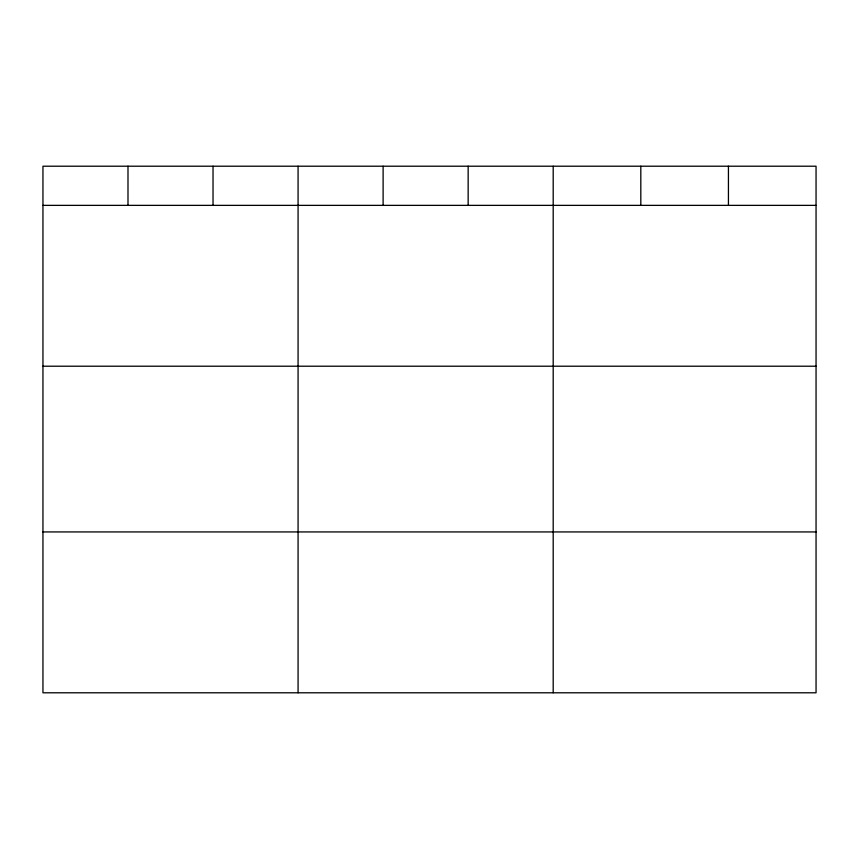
<?xml version="1.0" encoding="UTF-8"?>
<svg xmlns="http://www.w3.org/2000/svg" width="859" height="859" viewBox="0 0 859 859"><rect width="100%" height="100%" fill="white"/><g stroke="black" fill="none" stroke-linecap="round" stroke-linejoin="round"><path stroke-width="1.29" d="M816.05 366.213L816.05 166.206L42.95 166.206L42.95 692.794L816.05 692.794L816.05 366.213L42.95 366.213M42.95 205.365L816.05 205.365M42.95 531.936L816.05 531.936M728.432 166.206L728.432 205.365M640.814 166.206L640.814 205.365M553.196 166.206L553.196 692.794M468.155 166.206L468.155 205.365M383.114 166.206L383.114 205.365M298.073 166.206L298.073 692.794M213.032 166.206L213.032 205.365M127.991 166.206L127.991 205.365"/></g></svg>
